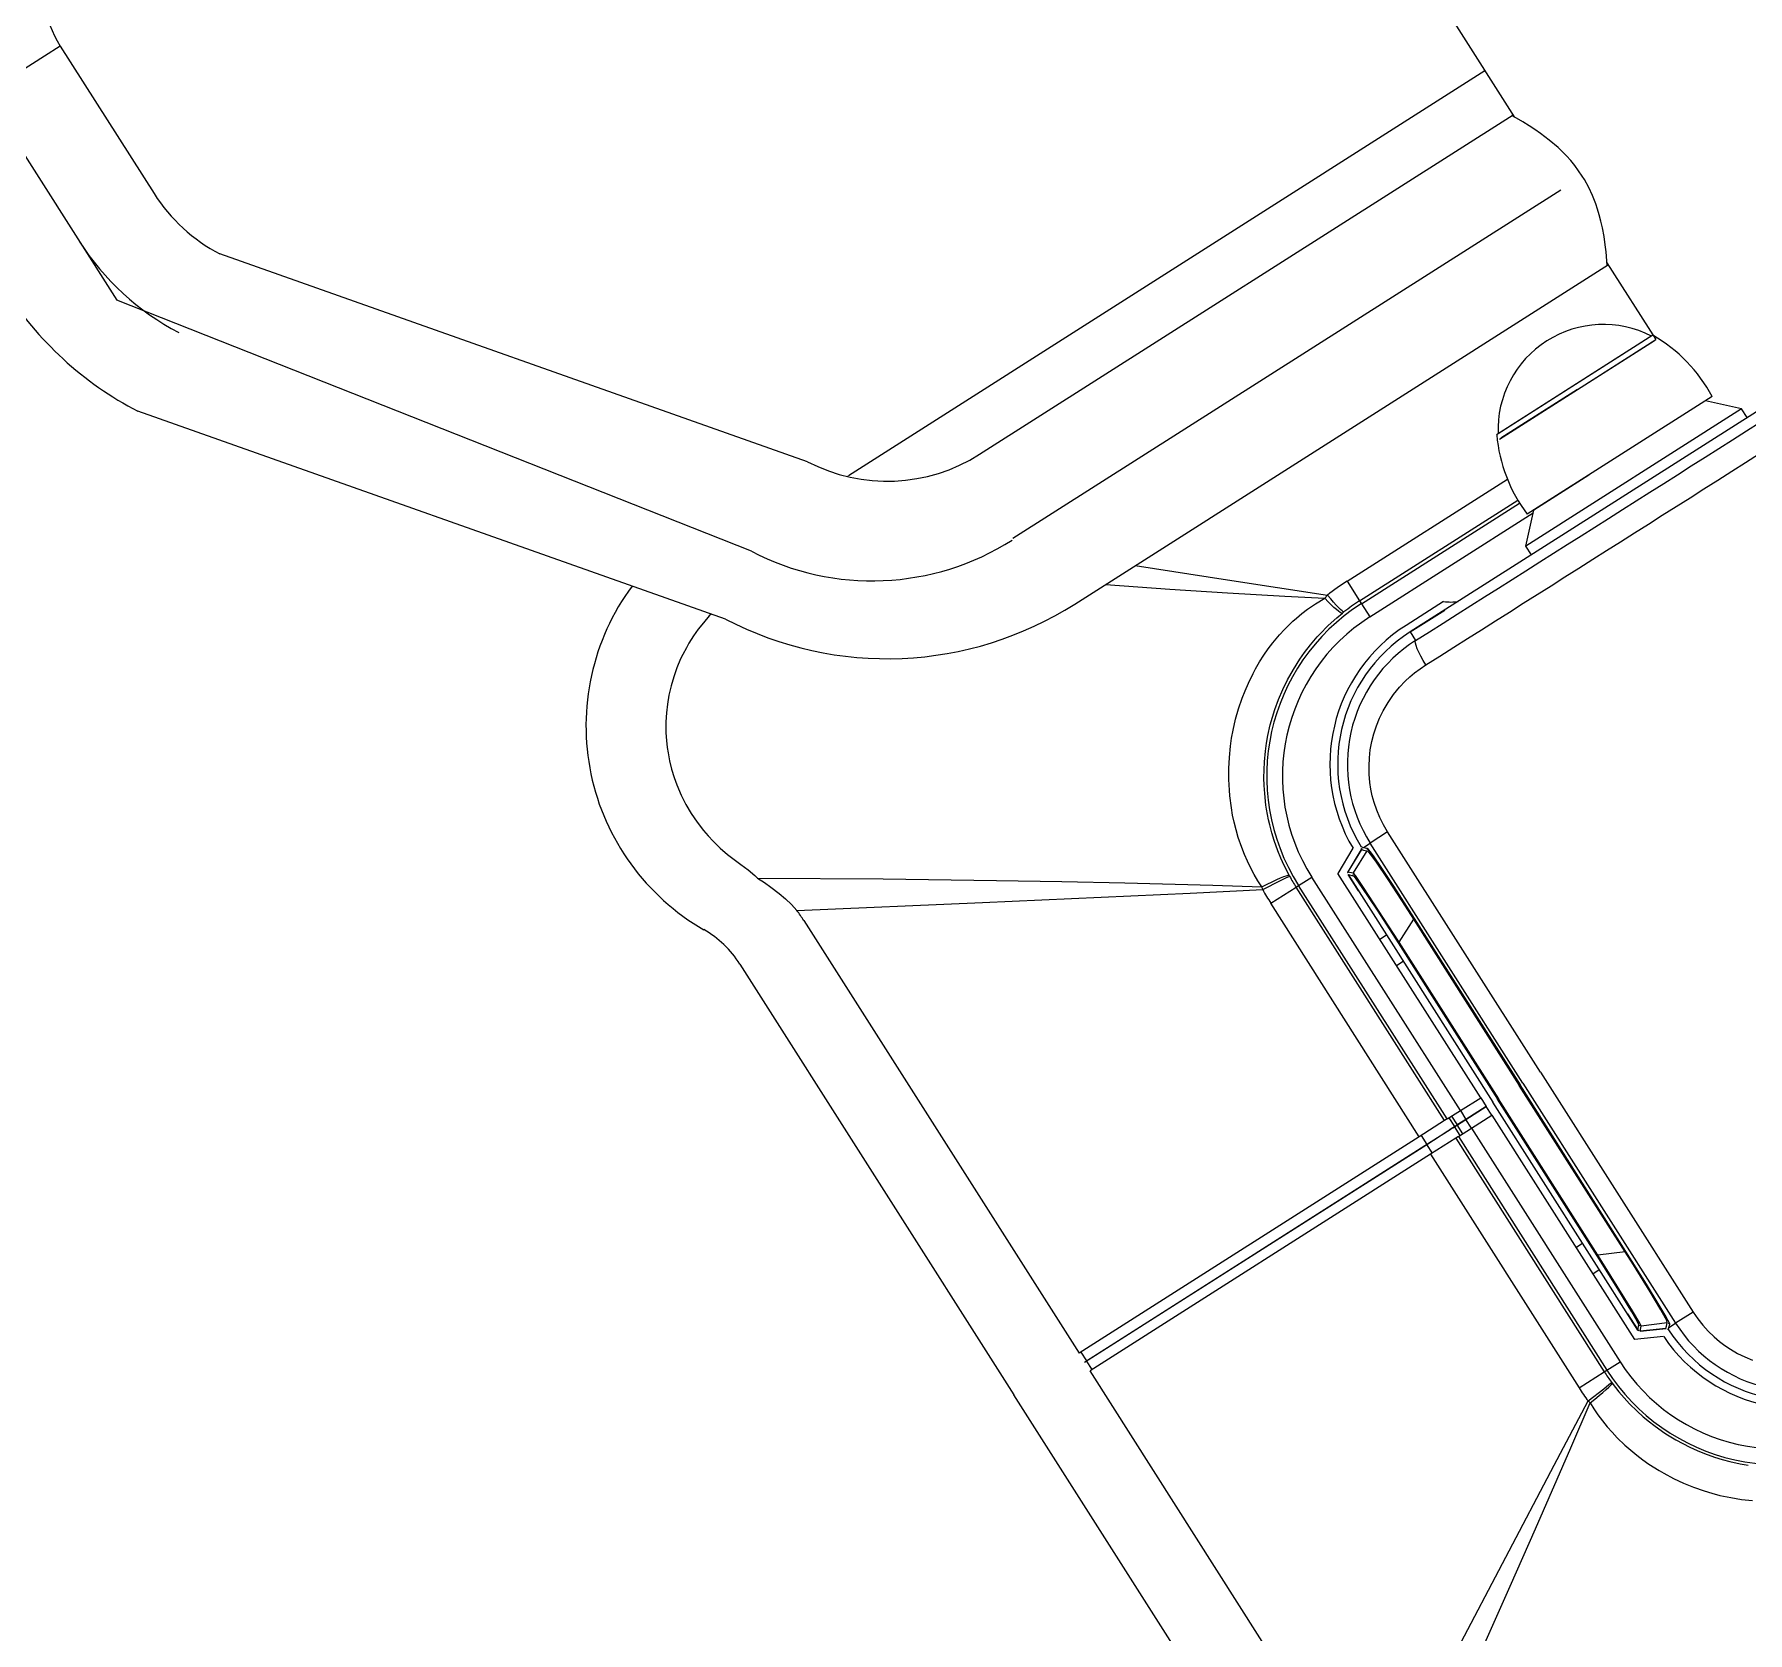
# Model space of a CAD drawing. Header units: millimetres. Extents: x 1145859089 to 1147511753, y -1047484727 to -1047247487.
# Drawn here: x 1145997183.1 to 1145997511.4, y -1047438823.2 to -1047438517.1 of the extents above; entities that cross this region are included whole.
import ezdxf
from ezdxf.xclip import XClip

# ---------------------------------------------------------------- set-up
doc = ezdxf.new("R2010")
doc.units = ezdxf.units.MM
doc.header["$LTSCALE"] = 100
doc.header["$MEASUREMENT"] = 0
doc.header["$XCLIPFRAME"] = 2
doc.linetypes.add('단지배치도$0$CENTER', pattern=[31, 30, -0.5, 0, -0.5])
doc.layers.get('0').update_dxf_attribs({"linetype": 'CONTINUOUS'})
doc.layers.add('XREF', color=135, linetype='CONTINUOUS')
doc.layers.add('단지배치도$0$W240910', color=135, linetype='CONTINUOUS')

# ---------------------------------------------------------------- blocks, each defined once
blk = doc.blocks.new('단지배치도$0$zw$9902')
at = {"layer": '단지배치도$0$W240910', "linetype": 'ByBlock', "ltscale": 20}
for p, q in [((59314.3, -67145.51), (59325.82, -67163.61)), ((59047.3, -67150.03), (59018.61, -67168.28)), ((59047.3, -67150.03), (59065.27, -67178.29)), ((59320.21, -67154.79), (59198.27, -67232.37)), ((59223.41, -67228.23), (59325.61, -67163.21)), ((59327.48, -67164.56), (59325.36, -67163.36)), ((59325.36, -67163.36), (59325.81, -67163.61)), ((59328.72, -67165.32), (59327.48, -67164.56)), ((59329.76, -67166), (59328.72, -67165.32)), ((59330.87, -67166.76), (59329.76, -67166)), ((59332.54, -67168.03), (59330.87, -67166.76)), ((59334.22, -67169.46), (59332.54, -67168.03)), ((59335.03, -67170.23), (59334.22, -67169.46)), ((59335.82, -67171.03), (59335.03, -67170.23)), ((59336.65, -67171.95), (59335.82, -67171.03)), ((59337.43, -67172.91), (59336.65, -67171.95)), ((59338.17, -67173.9), (59337.43, -67172.91)), ((59445.12, -67173.7), (59305.91, -67262.26)), ((59338.86, -67174.93), (59338.17, -67173.9)), ((59339.28, -67175.62), (59338.86, -67174.93)), ((59340.09, -67177.1), (59339.28, -67175.62)), ((59340.82, -67178.66), (59340.09, -67177.1)), ((59341.44, -67180.25), (59340.82, -67178.66)), ((59341.8, -67181.29), (59341.44, -67180.25)), ((59342.11, -67182.33), (59341.8, -67181.29)), ((59342.44, -67183.6), (59342.11, -67182.33)), ((59342.72, -67184.84), (59342.44, -67183.6)), ((59343.03, -67186.54), (59342.72, -67184.84)), ((59343.25, -67188.09), (59343.03, -67186.54)), ((59343.41, -67189.46), (59343.25, -67188.09)), ((59343.61, -67192.05), (59343.41, -67189.46)), ((59190.44, -67229.65), (59077.86, -67189.84)), ((59241.66, -67256.91), (59343.86, -67191.89)), ((59343.58, -67191.53), (59352.95, -67206.26)), ((59343.58, -67191.54), (59343.61, -67192.05)), ((59352.41, -67205.42), (59322.46, -67224.47)), ((59352.41, -67205.42), (59322.72, -67224.3)), ((59337.97, -67215.79), (59352.95, -67206.26)), ((59337.97, -67215.79), (59352.69, -67206.43)), ((59323, -67225.31), (59337.97, -67215.79)), ((59337.97, -67215.79), (59323.26, -67225.15)), ((59363.74, -67217.17), (59328.31, -67239.72)), ((59369.38, -67219.51), (59362.48, -67217.98)), ((59174.72, -67259.79), (59062.14, -67219.99)), ((59369.38, -67219.51), (59328.04, -67245.81)), ((59370.45, -67221.2), (59369.38, -67219.51)), ((59340.12, -67232.2), (59329.57, -67238.91)), ((59293.8, -67252.54), (59324.52, -67233)), ((59296.2, -67256.31), (59326.51, -67237.02)), ((59296.54, -67256.84), (59326.84, -67237.57)), ((59328.04, -67245.81), (59329.57, -67238.91)), ((59298.14, -67259.37), (59329.45, -67239.46)), ((59329.11, -67247.5), (59328.04, -67245.81)), ((59253.22, -67249.55), (59270.91, -67252.26)), ((59247.59, -67253.14), (59259.83, -67254.06)), ((59259.83, -67254.06), (59270.87, -67254.79)), ((59270.87, -67254.79), (59281.9, -67255.42)), ((59270.91, -67252.26), (59290.05, -67255.18)), ((59289.57, -67255.8), (59290.05, -67255.18)), ((59293.8, -67252.54), (59296.2, -67256.31)), ((59281.9, -67255.42), (59289.57, -67255.8)), ((59285.15, -67258.72), (59286.23, -67257.9)), ((59286.23, -67257.9), (59287.74, -67256.88)), ((59287.74, -67256.88), (59289.57, -67255.8)), ((59292.91, -67258.65), (59293.2, -67258.42)), ((59296.2, -67256.31), (59296.54, -67256.84)), ((59296.54, -67256.84), (59298.14, -67259.37)), ((59312.3, -67256.41), (59305.1, -67261)), ((59305.91, -67262.26), (59312.52, -67258.06)), ((59169.52, -67261.73), (59168.61, -67263.01)), ((59170.49, -67260.5), (59169.52, -67261.73)), ((59171.63, -67259.19), (59170.49, -67260.5)), ((59171.98, -67258.83), (59171.63, -67259.19)), ((59280.86, -67262.81), (59281.79, -67261.8)), ((59281.79, -67261.8), (59283.41, -67260.2)), ((59283.41, -67260.2), (59284.1, -67259.59)), ((59284.1, -67259.59), (59285.15, -67258.72)), ((59288.6, -67262.65), (59290.21, -67261.02)), ((59290.21, -67261.02), (59291.83, -67259.55)), ((59291.83, -67259.55), (59292.91, -67258.65)), ((59167.73, -67264.4), (59167.23, -67265.27)), ((59168.61, -67263.01), (59167.73, -67264.4)), ((59278.71, -67265.5), (59279.6, -67264.33)), ((59279.6, -67264.33), (59280.86, -67262.81)), ((59285.65, -67266.21), (59286.83, -67264.69)), ((59286.83, -67264.69), (59288.08, -67263.22)), ((59288.08, -67263.22), (59288.6, -67262.65)), ((59305.91, -67262.26), (59306.94, -67263.88)), ((59166.14, -67267.41), (59165.42, -67269.1)), ((59166.55, -67266.55), (59166.14, -67267.41)), ((59167.23, -67265.27), (59166.55, -67266.55)), ((59276.28, -67269.33), (59277.05, -67268)), ((59277.05, -67268), (59277.88, -67266.71)), ((59277.88, -67266.71), (59278.71, -67265.5)), ((59283.52, -67269.42), (59284.76, -67267.47)), ((59284.76, -67267.47), (59285.65, -67266.21)), ((59164.8, -67270.83), (59164.29, -67272.59)), ((59165.42, -67269.1), (59164.8, -67270.83)), ((59274.89, -67272.09), (59275.8, -67270.23)), ((59275.8, -67270.23), (59276.28, -67269.33)), ((59281.49, -67273.29), (59282.39, -67271.43)), ((59282.39, -67271.43), (59283.52, -67269.42)), ((59303.87, -67272.83), (59304.96, -67271.68)), ((59304.96, -67271.68), (59305.83, -67270.87)), ((59305.83, -67270.87), (59306.73, -67270.11)), ((59306.73, -67270.11), (59307.8, -67269.3)), ((59307.8, -67269.3), (59308.91, -67268.55)), ((59163.88, -67274.39), (59163.6, -67276.06)), ((59164.29, -67272.59), (59163.88, -67274.39)), ((59273.03, -67276.95), (59273.7, -67274.96)), ((59273.7, -67274.96), (59274.27, -67273.51)), ((59274.27, -67273.51), (59274.89, -67272.09)), ((59280.68, -67275.18), (59281.49, -67273.29)), ((59301.65, -67275.77), (59302.7, -67274.26)), ((59302.7, -67274.26), (59303.87, -67272.83)), ((59163.41, -67277.75), (59163.32, -67279.45)), ((59163.6, -67276.06), (59163.41, -67277.75)), ((59272.45, -67278.98), (59273.03, -67276.95)), ((59279.51, -67278.57), (59279.97, -67277.11)), ((59279.97, -67277.11), (59280.68, -67275.18)), ((59300.03, -67278.78), (59300.72, -67277.37)), ((59300.72, -67277.37), (59301.65, -67275.77)), ((59163.32, -67279.45), (59163.33, -67281.6)), ((59271.69, -67282.59), (59271.98, -67281.04)), ((59271.98, -67281.04), (59272.45, -67278.98)), ((59278.65, -67282.07), (59279.1, -67280.06)), ((59279.1, -67280.06), (59279.51, -67278.57)), ((59298.94, -67281.74), (59299.44, -67280.24)), ((59299.44, -67280.24), (59300.03, -67278.78)), ((59163.33, -67281.6), (59163.42, -67283.03)), ((59163.42, -67283.03), (59163.57, -67284.4)), ((59163.57, -67284.4), (59163.72, -67285.39)), ((59271.25, -67286.28), (59271.46, -67284.16)), ((59271.46, -67284.16), (59271.69, -67282.59)), ((59278.16, -67285.1), (59278.38, -67283.58)), ((59278.38, -67283.58), (59278.65, -67282.07)), ((59298.08, -67286.37), (59298.26, -67284.81)), ((59298.26, -67284.81), (59298.55, -67283.26)), ((59298.55, -67283.26), (59298.94, -67281.74)), ((59163.72, -67285.39), (59164.02, -67286.96)), ((59164.02, -67286.96), (59164.41, -67288.52)), ((59271.14, -67288.39), (59271.25, -67286.28)), ((59277.9, -67288.65), (59277.97, -67287.13)), ((59277.97, -67287.13), (59278.16, -67285.1)), ((59298.01, -67287.94), (59298.08, -67286.37)), ((59298.04, -67289.51), (59298.01, -67287.94)), ((59164.41, -67288.52), (59164.9, -67290.14)), ((59164.9, -67290.14), (59165.4, -67291.53)), ((59271.14, -67290.49), (59271.14, -67288.39)), ((59271.25, -67292.58), (59271.14, -67290.49)), ((59277.88, -67290.17), (59277.9, -67288.65)), ((59277.92, -67291.69), (59277.88, -67290.17)), ((59298.18, -67291.07), (59298.04, -67289.51)), ((59298.37, -67292.36), (59298.18, -67291.07)), ((59165.4, -67291.53), (59166.24, -67293.49)), ((59166.24, -67293.49), (59167.14, -67295.28)), ((59271.34, -67293.62), (59271.25, -67292.58)), ((59271.64, -67295.92), (59271.34, -67293.62)), ((59278.02, -67293.19), (59277.92, -67291.69)), ((59278.27, -67295.43), (59278.02, -67293.19)), ((59298.64, -67293.63), (59298.37, -67292.36)), ((59298.98, -67294.89), (59298.64, -67293.63)), ((59167.14, -67295.28), (59168.16, -67297.01)), ((59168.16, -67297.01), (59169.29, -67298.68)), ((59271.88, -67297.33), (59271.64, -67295.92)), ((59272.18, -67298.7), (59271.88, -67297.33)), ((59278.38, -67296.18), (59278.27, -67295.43)), ((59278.77, -67298.22), (59278.38, -67296.18)), ((59299.49, -67296.38), (59298.98, -67294.89)), ((59300.09, -67297.82), (59299.49, -67296.38)), ((59300.79, -67299.22), (59300.09, -67297.82)), ((59169.29, -67298.68), (59170.51, -67300.27)), ((59170.51, -67300.27), (59171.42, -67301.33)), ((59272.55, -67300.17), (59272.18, -67298.7)), ((59272.97, -67301.63), (59272.55, -67300.17)), ((59279, -67299.23), (59278.77, -67298.22)), ((59279.39, -67300.73), (59279, -67299.23)), ((59279.84, -67302.21), (59279.39, -67300.73)), ((59301.58, -67300.57), (59298.24, -67302.7)), ((59301.58, -67300.57), (59300.79, -67299.22)), ((59330.84, -67346.55), (59301.58, -67300.57)), ((59171.42, -67301.33), (59172.38, -67302.34)), ((59172.38, -67302.34), (59173.73, -67303.66)), ((59173.73, -67303.66), (59175.14, -67304.89)), ((59273.62, -67303.54), (59272.97, -67301.63)), ((59274.15, -67304.87), (59273.62, -67303.54)), ((59280.54, -67304.16), (59279.84, -67302.21)), ((59281.11, -67305.58), (59280.54, -67304.16)), ((59294.94, -67303.69), (59292.06, -67308.49)), ((59296.54, -67303.94), (59293.98, -67308.2)), ((59293.99, -67308.2), (59296.55, -67303.94)), ((59297.62, -67304.18), (59294.95, -67308.42)), ((59296.54, -67303.42), (59296.96, -67303.51)), ((59296.54, -67303.94), (59296.97, -67304.04)), ((59296.96, -67303.51), (59298.24, -67302.7)), ((59296.96, -67303.51), (59297.61, -67303.66)), ((59296.97, -67304.04), (59297.62, -67304.18)), ((59297.61, -67303.66), (59297.65, -67303.67)), ((59297.62, -67304.18), (59297.64, -67304.18)), ((59297.64, -67304.18), (59297.69, -67304.21)), ((59297.65, -67303.67), (59297.75, -67303.77)), ((59297.69, -67304.21), (59297.94, -67304.44)), ((59297.75, -67303.77), (59298.16, -67304.28)), ((59297.94, -67304.44), (59298.29, -67304.86)), ((59298.16, -67304.28), (59298.79, -67305.15)), ((59327.49, -67348.68), (59298.24, -67302.7)), ((59175.14, -67304.89), (59176.63, -67306.04)), ((59176.63, -67306.04), (59177.65, -67306.77)), ((59177.65, -67306.77), (59179.06, -67307.81)), ((59179.06, -67307.81), (59180.35, -67308.91)), ((59274.72, -67306.19), (59274.15, -67304.87)), ((59275.35, -67307.48), (59274.72, -67306.19)), ((59276.01, -67308.73), (59275.35, -67307.48)), ((59281.74, -67306.98), (59281.11, -67305.58)), ((59282.69, -67308.84), (59281.74, -67306.98)), ((59298.29, -67304.86), (59299.39, -67306.34)), ((59298.79, -67305.15), (59300.27, -67307.31)), ((59299.39, -67306.34), (59301.64, -67309.66)), ((59300.27, -67307.31), (59302.68, -67310.95)), ((59180.35, -67308.91), (59180.85, -67309.41)), ((59180.85, -67309.41), (59182.17, -67310.23)), ((59180.85, -67309.41), (59204.93, -67309.57)), ((59182.17, -67310.23), (59183.44, -67311.11)), ((59183.44, -67311.11), (59185.01, -67312.34)), ((59204.93, -67309.57), (59226.63, -67309.84)), ((59226.63, -67309.84), (59239.18, -67310.06)), ((59239.18, -67310.06), (59251.21, -67310.32)), ((59251.21, -67310.32), (59268.07, -67310.78)), ((59268.07, -67310.78), (59277.46, -67311.08)), ((59276.72, -67309.93), (59276.01, -67308.73)), ((59277.46, -67311.08), (59276.72, -67309.93)), ((59277.64, -67311.6), (59277.46, -67311.08)), ((59277.64, -67311.6), (59281.02, -67309.84)), ((59281.02, -67309.84), (59282.18, -67309.28)), ((59282.18, -67309.28), (59282.69, -67309.07)), ((59282.8, -67309.04), (59282.69, -67308.84)), ((59282.69, -67309.07), (59282.77, -67309.04)), ((59282.77, -67309.04), (59282.8, -67309.04)), ((59284.04, -67311.14), (59284.53, -67310.82)), ((59284.53, -67310.82), (59287.06, -67309.22)), ((59312.98, -67355.54), (59284.53, -67310.82)), ((59315.51, -67353.93), (59287.06, -67309.22)), ((59319.4, -67351.46), (59292.06, -67308.49)), ((59293.98, -67308.2), (59294.95, -67308.42)), ((59295.98, -67311.85), (59293.99, -67308.73)), ((59293.99, -67308.73), (59321.73, -67352.34)), ((59293.99, -67308.73), (59294.96, -67308.95)), ((59294.95, -67308.42), (59294.98, -67308.45)), ((59294.96, -67308.95), (59294.99, -67308.96)), ((59294.98, -67308.45), (59295.33, -67308.91)), ((59294.99, -67308.96), (59295.09, -67309.06)), ((59295.09, -67309.06), (59295.5, -67309.56)), ((59295.33, -67308.91), (59296.88, -67311.2)), ((59295.5, -67309.56), (59296.65, -67311.18)), ((59301.64, -67309.66), (59304.96, -67314.78)), ((59302.68, -67310.95), (59306.66, -67317.15)), ((59185.01, -67312.34), (59186.22, -67313.39)), ((59186.22, -67313.39), (59187.35, -67314.48)), ((59188.42, -67315.61), (59223.97, -67314.09)), ((59223.97, -67314.09), (59263.76, -67312.26)), ((59263.76, -67312.26), (59277.64, -67311.6)), ((59279.19, -67314.22), (59284.04, -67311.14)), ((59307.64, -67358.94), (59279.19, -67314.22)), ((59312.49, -67355.86), (59284.04, -67311.14)), ((59296.65, -67311.18), (59299.54, -67315.52)), ((59296.88, -67311.2), (59302.64, -67320.01)), ((59187.35, -67314.48), (59188.42, -67315.61)), ((59189.72, -67317.51), (59242.46, -67400.41)), ((59299.54, -67315.52), (59303.57, -67321.78)), ((59306.51, -67317.24), (59303.72, -67321.68)), ((59304.96, -67314.78), (59306.51, -67317.24)), ((59306.66, -67317.15), (59306.51, -67317.24)), ((59306.51, -67317.24), (59326.8, -67349.12)), ((59306.66, -67317.15), (59326.95, -67349.03)), ((59300.07, -67321.09), (59301.34, -67320.28)), ((59302.64, -67320.01), (59303.72, -67321.68)), ((59303.72, -67321.68), (59303.57, -67321.78)), ((59303.57, -67321.78), (59322.64, -67351.76)), ((59303.72, -67321.68), (59322.8, -67351.67)), ((59177.48, -67325.87), (59229.96, -67408.36)), ((59303.29, -67326.15), (59304.56, -67325.34)), ((59330.84, -67346.55), (59360.09, -67392.53)), ((59347.08, -67381), (59326.8, -67349.12)), ((59347.23, -67380.91), (59326.95, -67349.03)), ((59327.49, -67348.68), (59356.75, -67394.66)), ((59315.51, -67353.93), (59319.4, -67351.46)), ((59320.47, -67353.15), (59316.58, -67355.62)), ((59316.58, -67355.62), (59320.47, -67353.15)), ((59320.47, -67353.15), (59316.58, -67355.62)), ((59316.58, -67355.62), (59320.47, -67353.15)), ((59320.47, -67353.15), (59316.58, -67355.62)), ((59316.58, -67355.62), (59320.47, -67353.15)), ((59320.47, -67353.15), (59316.58, -67355.62)), ((59316.58, -67355.62), (59320.47, -67353.15)), ((59319.4, -67351.46), (59320.47, -67353.15)), ((59321.54, -67354.84), (59320.47, -67353.15)), ((59349.48, -67395.96), (59321.73, -67352.34)), ((59341.72, -67381.75), (59322.64, -67351.76)), ((59341.87, -67381.65), (59322.8, -67351.67)), ((59312.49, -67355.86), (59307.64, -67358.94)), ((59309.07, -67360.4), (59314.4, -67357.01)), ((59309.07, -67360.4), (59314.4, -67357.01)), ((59309.07, -67360.4), (59314.4, -67357.01)), ((59309.07, -67360.4), (59314.4, -67357.01)), ((59312.98, -67355.54), (59312.49, -67355.86)), ((59312.98, -67355.54), (59315.51, -67353.93)), ((59313.33, -67355.32), (59314.4, -67357.01)), ((59313.83, -67355.01), (59314.9, -67356.69)), ((59314.06, -67357.23), (59316.58, -67355.62)), ((59314.06, -67357.23), (59316.58, -67355.62)), ((59314.06, -67357.23), (59316.58, -67355.62)), ((59314.06, -67357.23), (59316.58, -67355.62)), ((59314.4, -67357.01), (59314.9, -67356.69)), ((59314.4, -67357.01), (59314.9, -67356.69)), ((59314.4, -67357.01), (59314.9, -67356.69)), ((59314.4, -67357.01), (59314.9, -67356.69)), ((59315.48, -67358.69), (59314.4, -67357.01)), ((59316.58, -67355.62), (59314.9, -67356.69)), ((59316.58, -67355.62), (59314.9, -67356.69)), ((59316.58, -67355.62), (59314.9, -67356.69)), ((59316.58, -67355.62), (59314.9, -67356.69)), ((59315.97, -67358.38), (59314.9, -67356.69)), ((59315.51, -67353.93), (59316.58, -67355.62)), ((59317.66, -67357.31), (59316.58, -67355.62)), ((59317.66, -67357.31), (59321.54, -67354.84)), ((59321.54, -67354.84), (59348.88, -67397.8)), ((59307.64, -67358.94), (59242.46, -67400.41)), ((59308, -67358.71), (59309.07, -67360.4)), ((59308.71, -67360.63), (59313.56, -67357.54)), ((59308.72, -67360.63), (59313.56, -67357.54)), ((59308.72, -67360.63), (59313.56, -67357.54)), ((59308.72, -67360.63), (59313.56, -67357.54)), ((59314.64, -67359.23), (59309.79, -67362.31)), ((59314.06, -67357.23), (59313.56, -67357.54)), ((59314.06, -67357.23), (59313.56, -67357.54)), ((59314.06, -67357.23), (59313.56, -67357.54)), ((59314.06, -67357.23), (59313.56, -67357.54)), ((59315.13, -67358.92), (59314.64, -67359.23)), ((59314.64, -67359.23), (59343.08, -67403.95)), ((59315.13, -67358.92), (59317.66, -67357.31)), ((59315.13, -67358.92), (59343.58, -67403.63)), ((59317.66, -67357.31), (59346.11, -67402.03)), ((59243.53, -67402.1), (59308.71, -67360.63)), ((59243.53, -67402.1), (59308.72, -67360.63)), ((59243.53, -67402.1), (59308.72, -67360.63)), ((59243.53, -67402.1), (59308.72, -67360.63)), ((59243.89, -67401.87), (59309.07, -67360.4)), ((59243.89, -67401.87), (59309.07, -67360.4)), ((59243.89, -67401.87), (59309.07, -67360.4)), ((59243.89, -67401.87), (59309.07, -67360.4)), ((59309.79, -67362.31), (59244.6, -67403.78)), ((59310.15, -67362.09), (59309.07, -67360.4)), ((59309.79, -67362.31), (59338.24, -67407.03)), ((59337.65, -67380.15), (59338.91, -67379.34)), ((59341.87, -67381.65), (59341.72, -67381.75)), ((59345.68, -67388.05), (59341.72, -67381.75)), ((59347.08, -67381), (59341.87, -67381.65)), ((59342.93, -67383.35), (59341.87, -67381.65)), ((59348.47, -67392.29), (59342.93, -67383.35)), ((59347.23, -67380.91), (59347.08, -67381)), ((59348.65, -67383.46), (59347.08, -67381)), ((59351.15, -67387.15), (59347.23, -67380.91)), ((59340.87, -67385.21), (59342.13, -67384.4)), ((59351.88, -67388.63), (59348.65, -67383.46)), ((59348.38, -67392.51), (59345.68, -67388.05)), ((59353.43, -67390.86), (59351.15, -67387.15)), ((59353.93, -67392.08), (59351.88, -67388.63)), ((59347.5, -67392.84), (59349.48, -67395.95)), ((59349.37, -67394.24), (59348.38, -67392.51)), ((59349.88, -67394.67), (59348.47, -67392.29)), ((59354.76, -67393.12), (59353.43, -67390.86)), ((59354.81, -67393.7), (59353.93, -67392.08)), ((59355.28, -67394.07), (59354.76, -67393.12)), ((59360.09, -67392.53), (59356.75, -67394.66)), ((59360.09, -67392.53), (59360.98, -67393.83)), ((59349.65, -67394.82), (59349.37, -67394.24)), ((59349.48, -67395.96), (59349.7, -67394.99)), ((59349.7, -67394.95), (59349.65, -67394.82)), ((59349.7, -67394.99), (59349.7, -67394.95)), ((59350.16, -67395.18), (59349.88, -67394.67)), ((59349.95, -67396.19), (59350.17, -67395.21)), ((59354.9, -67395.67), (59349.95, -67396.19)), ((59349.96, -67396.18), (59354.91, -67395.67)), ((59350.17, -67395.21), (59350.16, -67395.18)), ((59355.14, -67394.59), (59350.17, -67395.21)), ((59355.04, -67394.19), (59354.81, -67393.7)), ((59354.9, -67395.67), (59354.99, -67395.25)), ((59354.99, -67395.25), (59355.14, -67394.59)), ((59355.15, -67394.52), (59355.04, -67394.19)), ((59355.14, -67394.59), (59355.15, -67394.58)), ((59355.15, -67394.58), (59355.15, -67394.52)), ((59355.57, -67394.65), (59355.28, -67394.07)), ((59355.37, -67395.9), (59355.47, -67395.48)), ((59355.47, -67395.48), (59356.75, -67394.66)), ((59355.47, -67395.48), (59355.61, -67394.82)), ((59355.61, -67394.79), (59355.57, -67394.65)), ((59355.61, -67394.82), (59355.61, -67394.79)), ((59360.98, -67393.83), (59361.95, -67395.05)), ((59361.95, -67395.05), (59363, -67396.21)), ((59363, -67396.21), (59364.13, -67397.3)), ((59354.45, -67397.23), (59348.88, -67397.8)), ((59364.13, -67397.3), (59365.13, -67398.14)), ((59365.13, -67398.14), (59366.17, -67398.92)), ((59366.17, -67398.92), (59367.25, -67399.65)), ((59367.25, -67399.65), (59368.61, -67400.43)), ((59242.82, -67400.18), (59243.89, -67401.87)), ((59244.96, -67403.55), (59243.89, -67401.87)), ((59343.58, -67403.63), (59346.11, -67402.03)), ((59368.61, -67400.43), (59370.02, -67401.13)), ((59370.02, -67401.13), (59371.47, -67401.72)), ((59297.34, -67486.68), (59244.6, -67403.78)), ((59338.24, -67407.03), (59343.08, -67403.95)), ((59343.08, -67403.95), (59343.58, -67403.63)), ((59343.98, -67406.42), (59344.39, -67406.05)), ((59344.39, -67406.05), (59344.44, -67405.98)), ((59344.44, -67405.98), (59344.46, -67405.96)), ((59344.46, -67405.96), (59344.59, -67406.15)), ((59344.59, -67406.15), (59345.88, -67407.79)), ((59284.59, -67494.22), (59229.96, -67408.36)), ((59333.48, -67421.84), (59339.96, -67409.55)), ((59339.96, -67409.55), (59342.98, -67407.23)), ((59339.96, -67409.55), (59340.35, -67409.93)), ((59342.98, -67407.23), (59343.98, -67406.42)), ((59345.88, -67407.79), (59346.87, -67408.95)), ((59346.87, -67408.95), (59347.92, -67410.08)), ((59336.64, -67418.56), (59340.35, -67409.93)), ((59340.35, -67409.93), (59341.08, -67411.09)), ((59341.08, -67411.09), (59341.87, -67412.24)), ((59341.87, -67412.24), (59342.71, -67413.37)), ((59347.92, -67410.08), (59349.39, -67411.53)), ((59349.39, -67411.53), (59350.54, -67412.57)), ((59350.54, -67412.57), (59351.73, -67413.56)), ((59342.71, -67413.37), (59343.62, -67414.49)), ((59343.62, -67414.49), (59344.56, -67415.56)), ((59344.56, -67415.56), (59345.55, -67416.61)), ((59351.73, -67413.56), (59352.55, -67414.2)), ((59352.55, -67414.2), (59354.23, -67415.41)), ((59354.23, -67415.41), (59354.87, -67415.83)), ((59354.87, -67415.83), (59356.79, -67417.01)), ((59329.91, -67434.03), (59336.64, -67418.56)), ((59345.55, -67416.61), (59347, -67418)), ((59347, -67418), (59348.14, -67419)), ((59348.14, -67419), (59349.32, -67419.96)), ((59356.79, -67417.01), (59358.11, -67417.73)), ((59358.11, -67417.73), (59359.47, -67418.41)), ((59359.47, -67418.41), (59360.85, -67419.04)), ((59360.85, -67419.04), (59362.26, -67419.62)), ((59314.95, -67457.11), (59333.48, -67421.84)), ((59349.32, -67419.96), (59350.44, -67420.81)), ((59350.44, -67420.81), (59351.61, -67421.63)), ((59351.61, -67421.63), (59353.57, -67422.88)), ((59362.26, -67419.62), (59364.18, -67420.3)), ((59364.18, -67420.3), (59365.65, -67420.76)), ((59365.65, -67420.76), (59367.13, -67421.15)), ((59367.13, -67421.15), (59369.14, -67421.59)), ((59369.14, -67421.59), (59370.66, -67421.85)), ((59353.57, -67422.88), (59354.47, -67423.4)), ((59354.47, -67423.4), (59356.32, -67424.38)), ((59356.32, -67424.38), (59358.23, -67425.27)), ((59358.23, -67425.27), (59360.18, -67426.07)), ((59360.18, -67426.07), (59362.19, -67426.77)), ((59362.19, -67426.77), (59363.7, -67427.23)), ((59363.7, -67427.23), (59365.23, -67427.63)), ((59365.23, -67427.63), (59367.3, -67428.07)), ((59367.3, -67428.07), (59369.38, -67428.41)), ((59369.38, -67428.41), (59371.47, -67428.64)), ((59325.05, -67445.03), (59329.91, -67434.03)), ((59319.93, -67456.5), (59325.05, -67445.03))]:
    blk.add_line(p, q, dxfattribs=at)
at = {"layer": '단지배치도$0$W240910', "linetype": '단지배치도$0$CENTER', "ltscale": 20}
for p, q in [((59032.95, -67159.16), (59058.12, -67198.72)), ((59229.78, -67244.32), (59334.74, -67177.55)), ((59179.7, -67246.8), (59058.12, -67198.72))]:
    blk.add_line(p, q, dxfattribs=at)
at = {"layer": '단지배치도$0$W240910'}
for radius in [11431.38, 11931.38]:
    blk.add_arc((57394.29, -57699.4), radius, 251.62775, 321.418131, dxfattribs=at)
at = {"layer": '단지배치도$0$W240910', "linetype": '단지배치도$0$CENTER', "ltscale": 20}
for centre, radius, start, end in [((59065.86, -67138.22), 39, 122.4639, 212.4639), ((59093.12, -67160.58), 50, 212.4639, 242.4639), ((59202.81, -67202.47), 50, 242.4639, 302.4639)]:
    blk.add_arc(centre, radius, start, end, dxfattribs=at)
at = {"layer": '단지배치도$0$W240910', "linetype": 'ByBlock', "ltscale": 20}
for centre, radius, start, end in [((59065.86, -67138.22), 22, 122.4639, 212.4639), ((44240.14, -43394.5), 28226.86, 302.260891, 302.666857), ((43987.2, -42996.92), 28703.08, 302.262578, 302.665163), ((59093.12, -67160.58), 33, 212.4639, 242.4639), ((59093.12, -67160.58), 67, 212.4639, 242.4639), ((59342.91, -67223.55), 20.2, 62.7975, 122.4639), ((59337.29, -67231.33), 30, 28.1559, 59.7359), ((59342.91, -67223.55), 20.2, 122.4639, 182.1304), ((59352.34, -67221.76), 30, 185.1919, 216.7719), ((59205.69, -67200.38), 33, 242.4639, 302.4639), ((59187.56, -67215.53), 19.96, 301.7861, 302.4641), ((59193, -67280.26), 45, 143.4719, 240.1224), ((59319.53, -67292.99), 47.94, 122.4607, 127.9411), ((59205.69, -67200.38), 67, 242.4639, 302.4639), ((59317.52, -67289.84), 39.1, 122.4639, 212.4639), ((59316.61, -67288.39), 38.03, 122.4638, 127.9856), ((59313.73, -67246.62), 9.9, 261.7033, 277.8384), ((59317.52, -67289.84), 36.1, 122.4639, 212.4639), ((59322.01, -67287.57), 31.5, 122.4639, 210.7647), ((59322.01, -67287.57), 30, 122.4639, 211.8809), ((59321.94, -67287.63), 28.09, 122.2838, 212.4518), ((59296.12, -67303.68), 0.5, 329.0289, 31.8818), ((59296.11, -67303.68), 0.5, 329.0549, 31.8618), ((59316.5, -67290.49), 38.47, 208.8331, 212.4639), ((59294.41, -67308.46), 0.5, 149.0289, 212.4639), ((59294.41, -67308.46), 0.499, 148.9497, 212.5488), ((59320.08, -67288.21), 48.46, 208.856, 212.4636), ((59160.96, -67335.81), 34.08, 32.4635, 36.3391), ((59160.64, -67336.58), 19.96, 32.4636, 60.1226), ((59349.91, -67395.69), 0.5, 212.4639, 275.8988), ((59349.9, -67395.69), 0.499, 212.3789, 275.978), ((59354.95, -67396.17), 0.5, 33.0659, 95.8728), ((59354.96, -67396.17), 0.5, 33.0459, 95.8988), ((59380.52, -67379.54), 30, 213.0468, 302.4639), ((59380.44, -67379.58), 28.09, 212.476, 302.6439), ((59380.52, -67379.54), 31.5, 214.163, 302.4639), ((59376.57, -67382.65), 36.1, 212.4639, 302.4639), ((59375.55, -67383.3), 38.47, 212.4639, 216.0946), ((59376.57, -67382.65), 39.1, 212.4639, 302.4639), ((59379.13, -67381.02), 48.46, 212.4642, 216.0718)]:
    blk.add_arc(centre, radius, start, end, dxfattribs=at)
at = {"layer": '단지배치도$0$W240910', "linetype": 'ByBlock', "ltscale": 20, "extrusion": (0, 0, -1)}
for centre, major_axis, ratio, start_param, end_param in [((59287.09, -67250.53), (-6.15, 7.89), 0.063045, 3.194057, 4.130494), ((59286.72, -67250.82), (-6.24, 7.81), 0.1077, 3.194259, 4.109097), ((59309.62, -67268.1), (-2.67, 4.23), 0.168067, 4.711747, 6.261936), ((59297.19, -67303.92), (0.109, 0.488), 0.999562, 0.785617, 1.892415), ((59273.92, -67313.62), (8.79, 4.76), 0.060178, 5.159433, 6.230729), ((59295.38, -67308.68), (0.109, 0.488), 0.999562, 3.92721, 5.034008)]:
    blk.add_ellipse(centre, major_axis=major_axis, ratio=ratio, start_param=start_param, end_param=end_param, dxfattribs=at)
at = {"layer": '단지배치도$0$W240910', "linetype": 'ByBlock', "ltscale": 20}
for centre, major_axis, ratio, start_param, end_param in [((59350.12, -67394.72), (0.488, -0.108), 0.999562, 3.92721, 5.034008), ((59355.19, -67395.09), (0.488, -0.108), 0.999562, 0.785617, 1.892415), ((59336.55, -67412.06), (8.04, 5.95), 0.060178, 5.159433, 6.230729)]:
    blk.add_ellipse(centre, major_axis=major_axis, ratio=ratio, start_param=start_param, end_param=end_param, dxfattribs=at)
blk = doc.blocks.new('단지배치도')
blk.add_blockref('단지배치도$0$zw$9902', (141034.19, 142437.16))

msp = doc.modelspace()

# ---------------------------------------------------------------- block references
at = {"layer": 'XREF'}
ref = msp.add_blockref('단지배치도', (1145797106.633357, -1047513806.462535), dxfattribs=at)
XClip(ref).set_block_clipping_path([(72982.4064819524, 34919.7593965302), (360382.4067475507, 255319.7593436702)])

doc.saveas('drawing.dxf')
